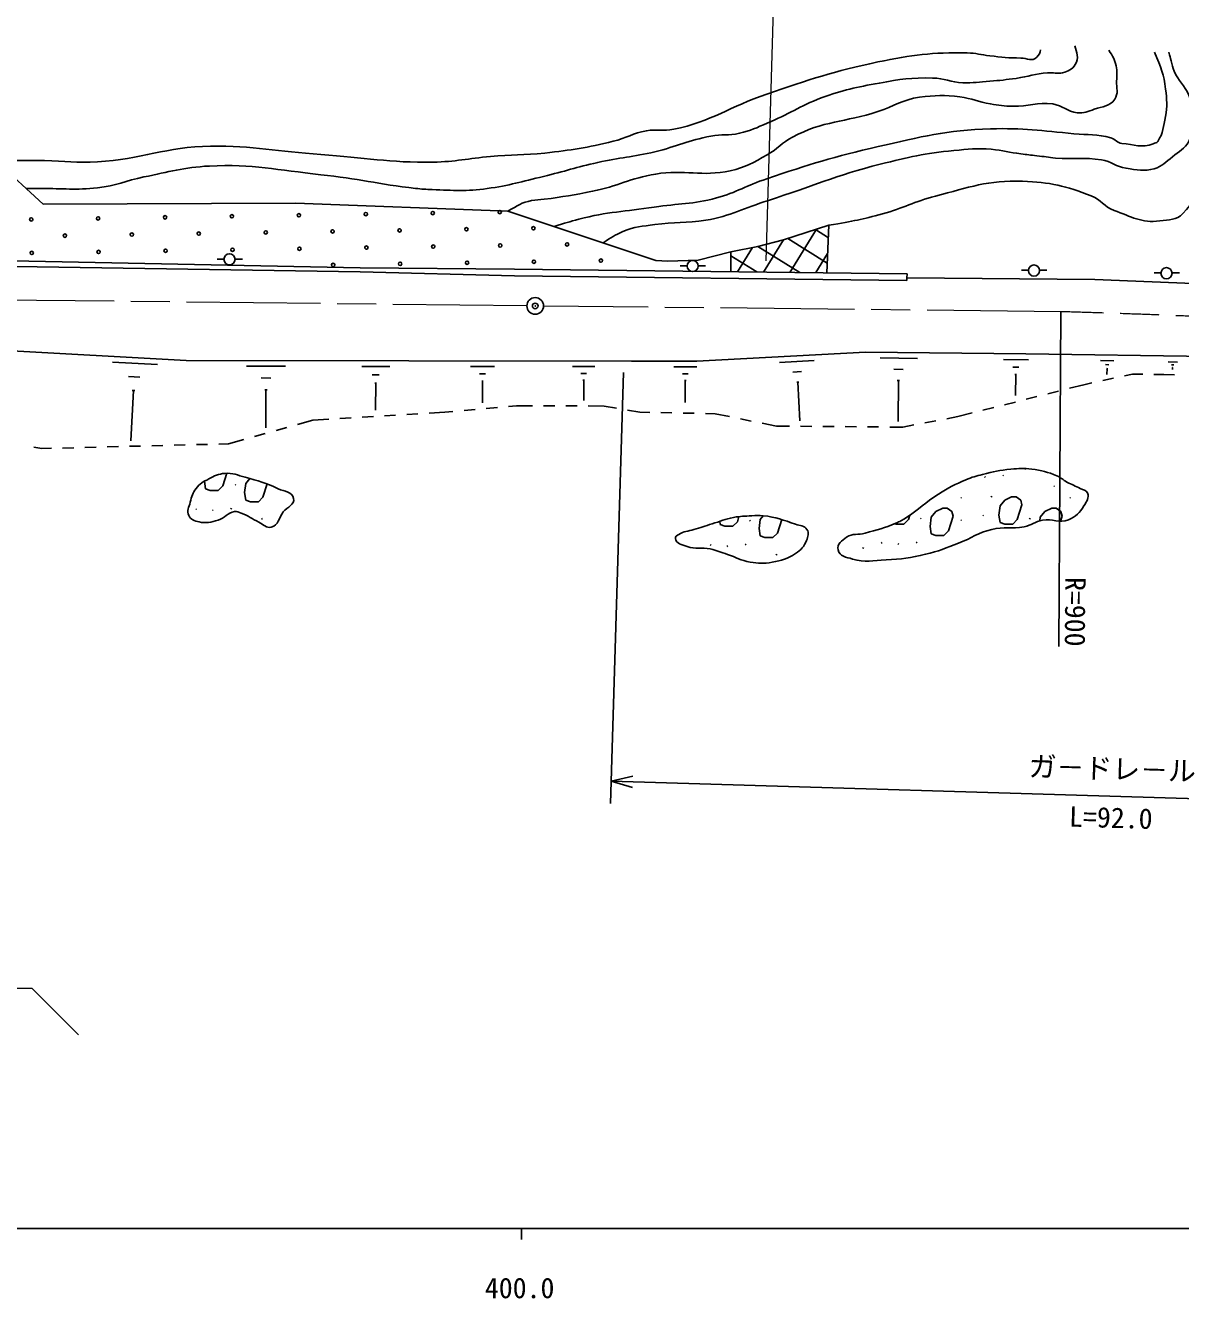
# Model space of a CAD drawing. Units: millimetres, scale not verified. Extents: x 40000 to 680000, y 20000 to 380000.
# Drawn here: x 423545 to 527087, y 198715 to 312807 of the extents above; entities that cross this region are included whole.
import ezdxf
from ezdxf.enums import TextEntityAlignment as Align

# ---------------------------------------------------------------- set-up
doc = ezdxf.new("R2010")
doc.units = ezdxf.units.MM
doc.header["$LTSCALE"] = 1000
doc.header["$PDMODE"] = 32
doc.header["$PDSIZE"] = 500
doc.linetypes.add('CHAIN', pattern=[18.5, 12, -1.5, 3.5, -1.5])
for name, color, linetype, lineweight in [('M-BGD', 7, 'Continuous', 25), ('M-BMK', 2, 'CHAIN', 13), ('M-BMK-SRVR', 3, 'Continuous', 25), ('M-STR-HTXT', 7, 'Continuous', 13), ('M-STR-STRC', 7, 'Continuous', 25), ('M-TTL-BAND', 7, 'Continuous', 25)]:
    doc.layers.add(name, color=color, linetype=linetype, lineweight=lineweight)
doc.styles.add('@ＭＳ ゴシック', font='')
doc.styles.add('ＭＳ ゴシック', font='')
doc.styles.get('@ＭＳ ゴシック').set_extended_font_data('@MS Gothic')
doc.styles.get('ＭＳ ゴシック').set_extended_font_data('MS Gothic')

msp = doc.modelspace()

# ---------------------------------------------------------------- linework, layer by layer
at = {"layer": 'M-BGD'}
for p, q in [((425141, 296789), (411513, 309228)), ((447759, 296893), (425141, 296789)), ((466783, 296165), (447759, 296893)), ((480053, 291751), (466783, 296165)), ((492053, 290681), (494460, 294542)), ((495520, 293786), (494359, 294509)), ((489713, 290707), (491505, 293583)), ((495415, 291495), (491873, 293702)), ((486782, 292511), (483856, 291786)), ((486771, 290740), (486782, 292511)), ((489105, 290714), (486780, 292163)), ((487373, 290733), (488720, 292895)), ((492955, 290671), (489206, 293008)), ((494394, 290655), (495454, 292357)), ((441335, 291872), (440716, 291872)), ((442999, 291871), (442334, 291871)), ((481141, 291681), (480053, 291751)), ((483856, 291786), (481141, 291681)), ((482851, 291267), (482233, 291267)), ((484516, 291266), (483851, 291267)), ((502564, 290203), (502558, 289949)), ((502572, 290563), (502564, 290203)), ((502564, 290203), (519395, 290046)), ((513447, 290864), (512828, 290864)), ((515111, 290864), (514446, 290864)), ((519395, 290046), (533226, 289479)), ((525328, 290624), (524709, 290624)), ((526992, 290624), (526327, 290624)), ((516360, 287154), (516171, 257155)), ((483733, 282719), (498841, 283528)), ((498841, 283528), (513223, 283366)), ((500157, 283012), (503498, 282972)), ((513223, 283366), (534541, 283090)), ((431337, 282642), (435387, 282418)), ((437963, 282776), (477861, 282712)), ((443354, 282268), (446856, 282262)), ((453686, 282254), (456194, 282251)), ((463440, 282243), (465602, 282240)), ((472579, 282232), (474593, 282230)), ((477861, 282712), (483733, 282719)), ((481663, 282222), (483733, 282219)), ((491126, 282614), (494234, 282780)), ((501398, 281994), (502233, 281984)), ((511204, 282879), (513456, 282852)), ((512040, 282194), (512603, 282187)), ((519909, 282775), (521107, 282761)), ((520354, 282411), (520653, 282407)), ((520462, 282050), (520537, 282049)), ((520499, 282050), (520493, 281519)), ((525976, 282668), (526816, 282640)), ((526283, 282406), (526493, 282399)), ((526353, 282151), (526406, 282149)), ((526379, 282150), (526374, 281973)), ((432789, 281343), (433801, 281287)), ((444665, 281215), (445541, 281213)), ((454626, 281501), (455253, 281500)), ((454860, 280748), (455017, 280748)), ((454938, 280748), (454935, 278326)), ((464250, 281593), (464791, 281593)), ((464452, 280944), (464587, 280944)), ((464520, 280944), (464517, 278994)), ((473334, 281627), (473837, 281627)), ((473522, 281023), (473648, 281023)), ((473585, 281023), (473583, 279204)), ((482438, 281600), (482956, 281599)), ((482632, 280978), (482761, 280978)), ((482696, 280978), (482694, 279009)), ((492342, 281744), (493118, 281786)), ((492683, 280828), (492877, 280838)), ((492780, 280833), (492964, 277385)), ((501699, 280988), (501908, 280986)), ((501804, 280987), (501760, 277315)), ((512243, 281515), (512384, 281514)), ((512314, 281514), (512291, 279634)), ((519135, 280768), (518409, 280614)), ((521091, 281186), (520113, 280977)), ((522794, 281549), (522069, 281394)), ((523693, 281545), (522794, 281549)), ((525591, 281537), (524693, 281541)), ((526538, 281501), (525591, 281537)), ((433228, 280100), (432979, 275591)), ((433101, 280107), (433354, 280093)), ((444992, 280163), (445211, 280163)), ((445102, 280163), (445096, 276753)), ((514219, 279553), (513249, 279307)), ((516158, 280044), (515188, 279798)), ((518409, 280614), (517127, 280289)), ((463855, 278392), (462858, 278308)), ((465848, 278561), (464851, 278477)), ((467565, 278706), (466844, 278645)), ((468993, 278706), (467565, 278706)), ((470993, 278705), (469993, 278705)), ((472993, 278704), (471993, 278704)), ((475420, 278703), (473993, 278704)), ((476534, 278511), (475420, 278703)), ((510341, 278571), (509372, 278326)), ((512280, 279062), (511311, 278817)), ((449315, 277435), (447931, 277047)), ((450737, 277522), (449315, 277435)), ((452733, 277645), (451735, 277584)), ((454729, 277768), (453731, 277707)), ((456725, 277891), (455727, 277830)), ((458721, 278014), (457723, 277952)), ((461141, 278163), (459720, 278075)), ((461862, 278224), (461141, 278163)), ((478632, 278150), (477519, 278341)), ((479500, 278132), (478632, 278150)), ((481500, 278090), (480500, 278111)), ((483499, 278049), (482499, 278070)), ((485366, 278010), (484499, 278028)), ((486648, 277753), (485366, 278010)), ((488609, 277358), (487628, 277555)), ((505142, 277378), (504160, 277190)), ((507121, 277756), (506124, 277565)), ((508402, 278080), (507121, 277756)), ((445042, 276238), (444079, 275969)), ((446968, 276778), (446005, 276508)), ((490871, 276903), (489589, 277161)), ((492026, 276894), (490871, 276903)), ((494026, 276878), (493026, 276886)), ((496026, 276861), (495026, 276869)), ((498026, 276845), (497026, 276853)), ((500026, 276829), (499026, 276837)), ((502181, 276812), (501026, 276821)), ((503177, 277002), (502181, 276812)), ((425013, 274893), (424310, 275021)), ((427874, 274964), (426874, 274939)), ((429873, 275015), (428874, 274989)), ((431873, 275065), (430873, 275040)), ((433872, 275115), (432873, 275090)), ((435872, 275165), (434872, 275140)), ((437871, 275215), (436871, 275190)), ((439870, 275265), (438871, 275240)), ((441732, 275312), (440870, 275290)), ((443116, 275699), (441732, 275312)), ((425875, 274914), (425013, 274893)), ((513117, 273005), (513188, 273076)), ((439597, 271960), (439597, 271960)), ((439597, 271960), (439699, 271295)), ((440830, 271142), (441241, 271551)), ((441241, 271551), (441587, 272670)), ((442329, 271603), (442399, 271674)), ((443296, 271755), (443193, 270937)), ((443659, 272206), (443296, 271755)), ((444837, 270528), (445205, 271719)), ((509521, 272300), (509591, 272371)), ((511159, 272436), (511230, 272507)), ((515725, 271478), (515795, 271549)), ((439699, 271295), (440110, 271142)), ((440110, 271142), (440830, 271142)), ((443193, 270937), (443296, 270273)), ((444426, 270120), (444837, 270528)), ((507393, 270437), (507464, 270508)), ((510108, 270544), (510179, 270614)), ((511940, 270567), (511323, 270260)), ((512351, 270566), (511940, 270567)), ((512762, 270260), (512351, 270566)), ((517159, 270435), (517229, 270506)), ((438811, 269427), (438882, 269497)), ((440307, 269327), (440378, 269398)), ((441945, 269464), (442016, 269535)), ((443296, 270273), (443706, 270120)), ((443706, 270120), (444426, 270120)), ((505770, 269546), (505154, 269239)), ((506181, 269546), (505770, 269546)), ((506592, 269239), (506181, 269546)), ((510912, 269749), (510810, 268932)), ((511323, 270260), (510912, 269749)), ((512453, 268523), (512865, 269851)), ((512865, 269851), (512762, 270260)), ((515536, 269544), (514920, 269238)), ((515947, 269544), (515536, 269544)), ((516358, 269238), (515947, 269544)), ((444711, 268561), (444782, 268631)), ((485779, 268368), (485823, 268081)), ((486953, 267928), (487364, 268336)), ((487364, 268336), (487505, 268792)), ((488452, 268389), (488523, 268460)), ((489419, 268540), (489316, 267723)), ((489687, 268873), (489419, 268540)), ((490960, 267314), (491336, 268526)), ((492069, 268249), (492092, 268272)), ((501460, 268152), (501558, 268116)), ((502277, 268116), (502688, 268524)), ((502688, 268524), (502808, 268912)), ((503776, 268577), (503847, 268648)), ((504743, 268728), (504640, 267911)), ((505154, 269239), (504743, 268728)), ((506284, 267502), (506695, 268830)), ((506695, 268830), (506592, 269239)), ((507393, 268437), (507463, 268508)), ((509350, 268853), (509421, 268924)), ((510810, 268932), (510912, 268268)), ((510912, 268268), (511323, 268114)), ((512042, 268114), (512453, 268523)), ((513541, 268576), (513612, 268646)), ((514508, 268727), (514468, 268406)), ((514920, 269238), (514508, 268727)), ((516325, 268390), (516461, 268829)), ((516461, 268829), (516358, 269238)), ((485823, 268081), (486234, 267928)), ((486234, 267928), (486953, 267928)), ((489316, 267723), (489419, 267059)), ((489419, 267059), (489830, 266905)), ((490549, 266905), (490960, 267314)), ((501558, 268116), (502277, 268116)), ((504640, 267911), (504743, 267247)), ((504743, 267247), (505154, 267093)), ((505154, 267093), (505873, 267093)), ((505873, 267093), (506284, 267502)), ((511323, 268114), (512042, 268114)), ((484935, 266212), (485005, 266283)), ((486431, 266113), (486501, 266184)), ((488069, 266249), (488140, 266320)), ((489830, 266905), (490549, 266905)), ((498600, 265945), (498671, 266016)), ((500258, 266400), (500329, 266471)), ((501754, 266301), (501825, 266372)), ((503392, 266437), (503463, 266508)), ((490835, 265346), (490906, 265417)), ((496463, 265606), (496464, 265606)), ((499282, 264803), (499310, 264830))]:
    msp.add_line(p, q, dxfattribs=at)
for points in [[(486782, 292511), (489206, 293008), (491505, 293583), (495571, 294903), (495378, 290644)], [(247251, 285919), (256566, 286333), (277141, 287411), (284534, 287938), (301274, 289272), (331416, 291228), (340442, 291916), (348069, 292081), (365389, 291876), (414922, 291338), (453542, 290731), (467371, 290358), (502563, 289949)], [(257732, 286747), (277118, 287792), (284508, 288287), (301249, 289621), (331394, 291577), (340423, 292172), (348063, 292431), (365392, 292407), (414913, 291871), (453547, 291081), (467377, 290956), (502572, 290563)], [(343436, 284979), (354650, 285306), (368207, 285462), (388362, 285517), (437963, 282776)]]:
    msp.add_lwpolyline(points, dxfattribs=at)
for centre, radius in [((424059, 295421), 150), ((430058, 295516), 150), ((436058, 295612), 150), ((442057, 295707), 150), ((448056, 295802), 150), ((454055, 295898), 150), ((460055, 295993), 150), ((466054, 296088), 150), ((445080, 294255), 150), ((451080, 294350), 150), ((457079, 294445), 150), ((463078, 294541), 150), ((469077, 294636), 150), ((427083, 293969), 150), ((433082, 294064), 150), ((439081, 294159), 150), ((466102, 293089), 150), ((472101, 293184), 150), ((424107, 292421), 150), ((430106, 292517), 150), ((436105, 292612), 150), ((441834, 291851), 500), ((442105, 292707), 150), ((448104, 292803), 150), ((454103, 292898), 150), ((460102, 292993), 150), ((451127, 291350), 150), ((457127, 291446), 150), ((463126, 291541), 150), ((469125, 291637), 150), ((475124, 291732), 150), ((483351, 291246), 500), ((513946, 290843), 500), ((525827, 290603), 500)]:
    msp.add_circle(centre, radius, dxfattribs=at)
for points, knots in [([(420809, 300744), (422374, 300659), (423478, 300734), (425238, 300696), (427096, 300656), (428139, 300490), (429995, 300590), (433987, 300804), (436136, 301941), (440133, 301984), (444010, 302026), (446165, 301524), (450033, 301245), (453960, 300963), (456153, 300497), (460091, 300559), (462106, 300592), (463217, 300897), (465226, 301063), (467126, 301220), (468201, 301172), (470096, 301374), (472514, 301633), (473869, 301851), (476231, 302427), (477416, 302715), (478005, 303167), (479206, 303374), (480150, 303537), (480717, 303312), (481655, 303505), (485069, 304210), (486702, 305540), (490002, 306664), (493832, 307968), (495998, 308689), (499955, 309533), (503029, 310188), (504817, 310397), (507960, 310348), (508758, 310335), (509194, 310174), (509987, 310084), (511067, 309962), (511675, 309896), (512762, 309886), (513324, 309881), (513808, 309548), (514200, 309952), (514408, 310166), (514494, 310360), (514542, 310636)], [0, 0, 0, 0, 1, 1, 1, 2, 2, 2, 3, 3, 3, 4, 4, 4, 5, 5, 5, 6, 6, 6, 7, 7, 7, 8, 8, 8, 9, 9, 9, 10, 10, 10, 11, 11, 11, 12, 12, 12, 13, 13, 13, 14, 14, 14, 15, 15, 15, 16, 16, 16, 17, 17, 17, 17]), ([(423606, 298190), (424020, 298197), (424460, 298203), (424956, 298200), (426928, 298191), (428044, 298048), (430005, 298262), (431663, 298443), (432530, 298896), (434165, 299227), (436441, 299687), (437709, 300092), (440028, 300209), (443936, 300405), (446125, 299848), (450016, 299435), (453348, 299082), (455177, 298586), (458506, 298205), (459093, 298138), (459425, 298122), (460015, 298100), (461939, 298027), (463036, 297928), (464942, 298193), (466938, 298470), (468024, 298818), (469986, 299280), (471892, 299730), (472930, 300106), (474843, 300530), (476832, 300971), (477989, 301015), (479971, 301491), (481943, 301964), (482980, 302509), (484974, 302885), (485969, 303073), (486566, 302923), (487554, 303148), (488556, 303377), (489079, 303650), (490029, 304043), (491959, 304842), (492917, 305576), (494874, 306307), (496844, 307043), (498021, 307264), (500088, 307649), (501926, 307992), (502984, 308134), (504854, 308096), (505925, 308074), (506494, 307711), (507565, 307674), (508512, 307642), (509043, 307728), (509988, 307806), (510916, 307882), (511435, 307942), (512358, 308069), (513465, 308221), (514061, 308477), (515175, 308569), (515698, 308612), (516010, 308436), (516518, 308568), (517028, 308701), (517364, 308862), (517650, 309305), (518007, 309859), (517790, 310397), (517598, 310991)], [0, 0, 0, 0, 1, 1, 1, 2, 2, 2, 3, 3, 3, 4, 4, 4, 5, 5, 5, 6, 6, 6, 7, 7, 7, 8, 8, 8, 9, 9, 9, 10, 10, 10, 11, 11, 11, 12, 12, 12, 13, 13, 13, 14, 14, 14, 15, 15, 15, 16, 16, 16, 17, 17, 17, 18, 18, 18, 19, 19, 19, 20, 20, 20, 21, 21, 21, 22, 22, 22, 23, 23, 23, 24, 24, 24, 24]), ([(466783, 296165), (467683, 296674), (468017, 296934), (468908, 297106), (469348, 297192), (469605, 297167), (470049, 297229), (471750, 297466), (472703, 297607), (474385, 297948), (476628, 298403), (477779, 299119), (480037, 299492), (482617, 299919), (484173, 299221), (486725, 299790), (488095, 300095), (488804, 300519), (490026, 301211), (490972, 301747), (491348, 302295), (492308, 302808), (495058, 304279), (496995, 304123), (499961, 305089), (501423, 305565), (502158, 306172), (503683, 306370), (505090, 306552), (505908, 306580), (507316, 306404), (508399, 306269), (508960, 305948), (510037, 305772), (510819, 305644), (511263, 305565), (512056, 305561), (513457, 305554), (514248, 305962), (515636, 305771), (516539, 305648), (516923, 305056), (517830, 304981), (518438, 304931), (518786, 305086), (519358, 305297), (520103, 305571), (520735, 305536), (521183, 306192), (521545, 306721), (521336, 307183), (521359, 307824), (521379, 308359), (521421, 308671), (521307, 309193), (521177, 309784), (521013, 310026), (520657, 310598)], [0, 0, 0, 0, 1, 1, 1, 2, 2, 2, 3, 3, 3, 4, 4, 4, 5, 5, 5, 6, 6, 6, 7, 7, 7, 8, 8, 8, 9, 9, 9, 10, 10, 10, 11, 11, 11, 12, 12, 12, 13, 13, 13, 14, 14, 14, 15, 15, 15, 16, 16, 16, 17, 17, 17, 18, 18, 18, 19, 19, 19, 19]), ([(524747, 310404), (525331, 308982), (525607, 308444), (525747, 307104), (525847, 306149), (525928, 305586), (525729, 304647), (525541, 303755), (525548, 303177), (525045, 302417), (524946, 302269), (524808, 302269), (524641, 302207), (523612, 301825), (522922, 302113), (521832, 302242), (521400, 302293), (521250, 302613), (520832, 302734), (519586, 303094), (518823, 302982), (517532, 303103), (514619, 303376), (512979, 303623), (510054, 303543), (506071, 303433), (503863, 302834), (499978, 301947), (496020, 301043), (493838, 300365), (489990, 299069), (488203, 298468), (487297, 297851), (485479, 297350), (483361, 296766), (482085, 296864), (479914, 296526), (477272, 296114), (475737, 296135), (473156, 295438), (472287, 295204), (471969, 295131), (470949, 294780)], [0, 0, 0, 0, 1, 1, 1, 2, 2, 2, 3, 3, 3, 4, 4, 4, 5, 5, 5, 6, 6, 6, 7, 7, 7, 8, 8, 8, 9, 9, 9, 10, 10, 10, 11, 11, 11, 12, 12, 12, 13, 13, 13, 14, 14, 14, 14]), ([(475333, 293321), (476078, 293845), (476374, 294015), (477105, 294332), (478149, 294784), (478822, 294804), (479949, 294963), (481728, 295214), (482759, 295063), (484531, 295358), (486797, 295735), (487950, 296434), (490139, 297134), (494061, 298389), (496178, 299367), (500171, 300371), (502712, 301011), (504158, 301347), (506767, 301595), (508073, 301719), (508818, 301835), (510124, 301713), (511168, 301615), (511737, 301434), (512777, 301295), (513330, 301220), (513642, 301204), (514196, 301138), (514859, 301059), (515225, 300975), (515890, 300922), (517491, 300796), (518410, 301003), (519998, 300764), (520900, 300628), (521305, 300136), (522209, 300013), (523188, 299880), (523792, 299686), (524737, 299973), (525462, 300193), (525767, 300563), (526356, 301039), (526967, 301533), (527442, 301731), (527818, 302421), (528160, 303049), (528235, 303484), (528253, 304199), (528276, 305139), (528175, 305697), (527819, 306568), (527449, 307472), (526903, 307805), (526515, 308701), (526363, 309055), (526341, 309277), (526239, 309649), (526159, 309941), (526134, 310036), (526042, 310400)], [0, 0, 0, 0, 1, 1, 1, 2, 2, 2, 3, 3, 3, 4, 4, 4, 5, 5, 5, 6, 6, 6, 7, 7, 7, 8, 8, 8, 9, 9, 9, 10, 10, 10, 11, 11, 11, 12, 12, 12, 13, 13, 13, 14, 14, 14, 15, 15, 15, 16, 16, 16, 17, 17, 17, 18, 18, 18, 19, 19, 19, 20, 20, 20, 20]), ([(528306, 310091), (528547, 309580), (528602, 309414), (528772, 308973), (529355, 307466), (529434, 306540), (529805, 304967), (530084, 303783), (530411, 303118), (530359, 301902), (530246, 299296), (529035, 297913), (527299, 295966), (526732, 295329), (526066, 295419), (525223, 295294), (523599, 295053), (522678, 295699), (521124, 296233), (520232, 296539), (519966, 297187), (519089, 297533), (516800, 298436), (515387, 298758), (512928, 298850), (509837, 298966), (508118, 298287), (505122, 297518), (503223, 297030), (502256, 296435), (500364, 295921), (498517, 295419), (497842, 295299), (495571, 294903)], [0, 0, 0, 0, 1, 1, 1, 2, 2, 2, 3, 3, 3, 4, 4, 4, 5, 5, 5, 6, 6, 6, 7, 7, 7, 8, 8, 8, 9, 9, 9, 10, 10, 10, 11, 11, 11, 11]), ([(447581, 270424), (447465, 271055), (446765, 271016), (446186, 271293), (445086, 271819), (444416, 272005), (443237, 272320), (442539, 272506), (442141, 272715), (441420, 272663), (440824, 272619), (440501, 272442), (439972, 272162), (439485, 271905), (439181, 271753), (438840, 271320), (438515, 270907), (438446, 270591), (438313, 270083), (438195, 269632), (437979, 269317), (438181, 268898), (438366, 268515), (438689, 268417), (439103, 268318), (439756, 268162), (440170, 268288), (440814, 268476), (441437, 268658), (441646, 269154), (442289, 269240), (442529, 269271), (442667, 269190), (442894, 269108), (443548, 268872), (443843, 268581), (444474, 268291), (444898, 268097), (445129, 267724), (445580, 267844), (446238, 268018), (446243, 268674), (446660, 269213), (447024, 269683), (447689, 269839), (447581, 270424)], [0, 0, 0, 0, 1, 1, 1, 2, 2, 2, 3, 3, 3, 4, 4, 4, 5, 5, 5, 6, 6, 6, 7, 7, 7, 8, 8, 8, 9, 9, 9, 10, 10, 10, 11, 11, 11, 12, 12, 12, 13, 13, 13, 14, 14, 14, 15, 15, 15, 15]), ([(507846, 272098), (506849, 271682), (506316, 271379), (505398, 270808), (504190, 270059), (503651, 269434), (502448, 268676), (502121, 268470), (501934, 268355), (501579, 268202), (500537, 267754), (499910, 267606), (498815, 267307), (498174, 267133), (497704, 267313), (497156, 266939), (496715, 266639), (496283, 266329), (496392, 265807), (496514, 265223), (497112, 265164), (497682, 264991), (498804, 264649), (499513, 264845), (500684, 264911), (502083, 264991), (502874, 265087), (504238, 265411), (505422, 265692), (506049, 265982), (507187, 266411), (508365, 266855), (508940, 267352), (510163, 267648), (511266, 267916), (511949, 267650), (513059, 267885), (513731, 268027), (514043, 268341), (514718, 268464), (515609, 268625), (516192, 268185), (517035, 268516), (517713, 268782), (518046, 269135), (518431, 269753), (518678, 270152), (518922, 270477), (518747, 270912), (518635, 271190), (518352, 271164), (518089, 271307), (517636, 271553), (517355, 271638), (516904, 271886), (516544, 272085), (516386, 272277), (516009, 272439), (515168, 272802), (514652, 272926), (513744, 273045), (513020, 273141), (512602, 273113), (511875, 273046), (510875, 272953), (510322, 272816), (509347, 272572), (508751, 272423), (508414, 272335), (507846, 272098)], [0, 0, 0, 0, 1, 1, 1, 2, 2, 2, 3, 3, 3, 4, 4, 4, 5, 5, 5, 6, 6, 6, 7, 7, 7, 8, 8, 8, 9, 9, 9, 10, 10, 10, 11, 11, 11, 12, 12, 12, 13, 13, 13, 14, 14, 14, 15, 15, 15, 16, 16, 16, 17, 17, 17, 18, 18, 18, 19, 19, 19, 20, 20, 20, 21, 21, 21, 22, 22, 22, 23, 23, 23, 23]), ([(488651, 268858), (488012, 268825), (487648, 268838), (487019, 268718), (486245, 268570), (485841, 268369), (485088, 268139), (484449, 267943), (484092, 267832), (483455, 267630), (482927, 267462), (482565, 267500), (482104, 267191), (481954, 267091), (481781, 267019), (481805, 266840), (481872, 266346), (482391, 266294), (482858, 266120), (483622, 265838), (484133, 266061), (484930, 265892), (485549, 265761), (485873, 265598), (486474, 265400), (487265, 265140), (487672, 264855), (488493, 264715), (489257, 264586), (489714, 264562), (490476, 264698), (491335, 264850), (491850, 264988), (492565, 265487), (493055, 265830), (493348, 266089), (493566, 266646), (493706, 267003), (493803, 267302), (493601, 267629), (493368, 268007), (492984, 267952), (492566, 268103), (491464, 268499), (490832, 268733), (489670, 268875), (489275, 268924), (489049, 268878), (488651, 268858)], [0, 0, 0, 0, 1, 1, 1, 2, 2, 2, 3, 3, 3, 4, 4, 4, 5, 5, 5, 6, 6, 6, 7, 7, 7, 8, 8, 8, 9, 9, 9, 10, 10, 10, 11, 11, 11, 12, 12, 12, 13, 13, 13, 14, 14, 14, 15, 15, 15, 16, 16, 16, 16])]:
    msp.add_open_spline(points, degree=3, knots=knots, dxfattribs=at)
at = {"layer": 'M-BMK'}
for p, q in [((468490, 287679), (369996, 288759)), ((516360, 287154), (469990, 287662))]:
    msp.add_line(p, q, dxfattribs=at)
msp.add_arc((490555, -612476), 900000, 85.75883, 88.35697, dxfattribs=at)
at = {"layer": 'M-BMK-SRVR'}
msp.add_circle((469240, 287671), 750, dxfattribs=at)
msp.add_point((469240, 287671), dxfattribs=at)
at = {"layer": 'M-STR-HTXT'}
for p, q in [((489934, 291704), (491030, 328227)), ((380622, 226536), (424122, 226536)), ((424122, 226536), (428303, 222355))]:
    msp.add_line(p, q, dxfattribs=at)
at = {"layer": 'M-STR-STRC'}
for p, q in [((477156, 281714), (475995, 243083)), ((478002, 245541), (476055, 245082)), ((476055, 245082), (565740, 242388)), ((476055, 245082), (477971, 244506))]:
    msp.add_line(p, q, dxfattribs=at)
at = {"layer": 'M-TTL-BAND'}
for p, q in [((40000, 205000), (579000, 205000)), ((468000, 205000), (468000, 204000))]:
    msp.add_line(p, q, dxfattribs=at)

# ---------------------------------------------------------------- texts
at = {"layer": 'M-BGD', "style": 'ＭＳ ゴシック'}
msp.add_text('R=900', height=1833, rotation=269.639, dxfattribs=at).set_placement((516171, 257155), align=Align.BOTTOM_RIGHT)
at = {"layer": 'M-STR-STRC', "style": 'ＭＳ ゴシック'}
msp.add_text('ガ－ドレ－ル', height=1833, rotation=358.28, dxfattribs=at).set_placement((520928, 244735), align=Align.BOTTOM_CENTER)
at = {"layer": 'M-STR-STRC', "style": '@ＭＳ ゴシック'}
msp.add_text('L=92.0', height=1833, rotation=358.28, dxfattribs=at).set_placement((520868, 242735), align=Align.TOP_CENTER)
at = {"layer": 'M-TTL-BAND', "style": 'ＭＳ ゴシック'}
msp.add_text('400.0', height=1833, dxfattribs=at).set_placement((467844, 198195), align=Align.BOTTOM_CENTER)

doc.saveas('drawing.dxf')
